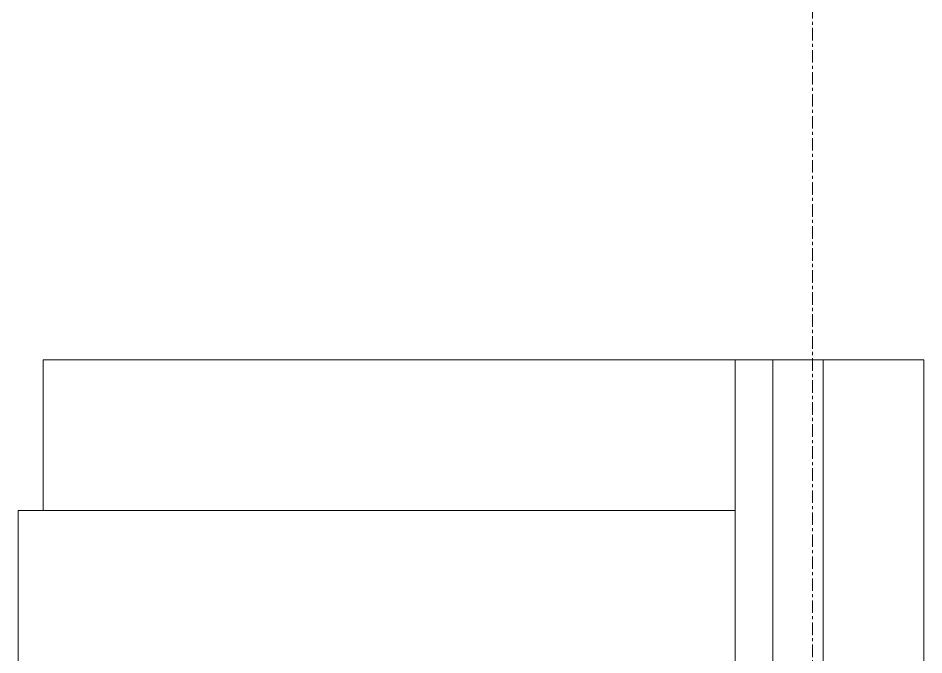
# Model space of a CAD drawing. Header units: inches. Extents: x -10205 to 13964, y -460 to 30702.
# Drawn here: x -2845.8 to -2809.8, y 10760.27 to 10785.57 of the extents above; entities that cross this region are included whole.
import ezdxf

# ---------------------------------------------------------------- set-up
doc = ezdxf.new("R2010")
doc.units = ezdxf.units.IN
doc.header["$MEASUREMENT"] = 0
doc.linetypes.add('Grid Line 1_2_', pattern=[0.875, 0.5, -0.125, 0.125, -0.125])
for name, color, linetype, lineweight in [('0-1', 7, 'Continuous', 5), ('0-4', 7, 'Continuous', 9), ('I-FURN', 30, 'Continuous', 9), ('I-FURN-3', 7, 'Continuous', 9), ('S-GRID-1', 1, 'Grid Line 1_2_', 9)]:
    doc.layers.add(name, color=color, linetype=linetype, lineweight=lineweight)

# ---------------------------------------------------------------- blocks, each defined once
blk = doc.blocks.new('Couch-Both_Arms-Generic - 1-1352606-SITE PLAN - CAD FILE')
at = {"layer": 'I-FURN'}
for p, q in [((-42, 13.5), (42, 13.5)), ((42, 13.5), (-42, 13.5)), ((-42, 13.5), (-42, 10)), ((-42, 11.5), (42, 11.5)), ((-42, 10), (-42, -17.5)), ((-42, 10), (42, 10)), ((-36, -17.5), (-36, 10)), ((-42, -17.5), (-36, -17.5)), ((-36, -17.5), (-36, -18.5)), ((-36, -18.5), (36, -18.5))]:
    blk.add_line(p, q, dxfattribs=at)
at = {"layer": 'I-FURN-3'}
for p, q in [((42, 17.5), (-42, 17.5)), ((-42, 17.5), (-42, 13.5))]:
    blk.add_line(p, q, dxfattribs=at)
blk = doc.blocks.new('1750 Ox - Unit Layouts_rvt-1-SITE PLAN - CAD FILE')
at = {"layer": '0-4', "rotation": 269.9999999999969}
blk.add_blockref('Couch-Both_Arms-Generic - 1-1352606-SITE PLAN - CAD FILE', (-2827.299, 10729.997), dxfattribs=at)

msp = doc.modelspace()

# ---------------------------------------------------------------- linework, layer by layer
at = {"layer": 'S-GRID-1'}
msp.add_line((-2814.224, 9836.18), (-2814.224, 12413.737), dxfattribs=at)

# ---------------------------------------------------------------- block references
at = {"layer": '0-1'}
msp.add_blockref('1750 Ox - Unit Layouts_rvt-1-SITE PLAN - CAD FILE', (0, 0), dxfattribs=at)

doc.saveas('drawing.dxf')
